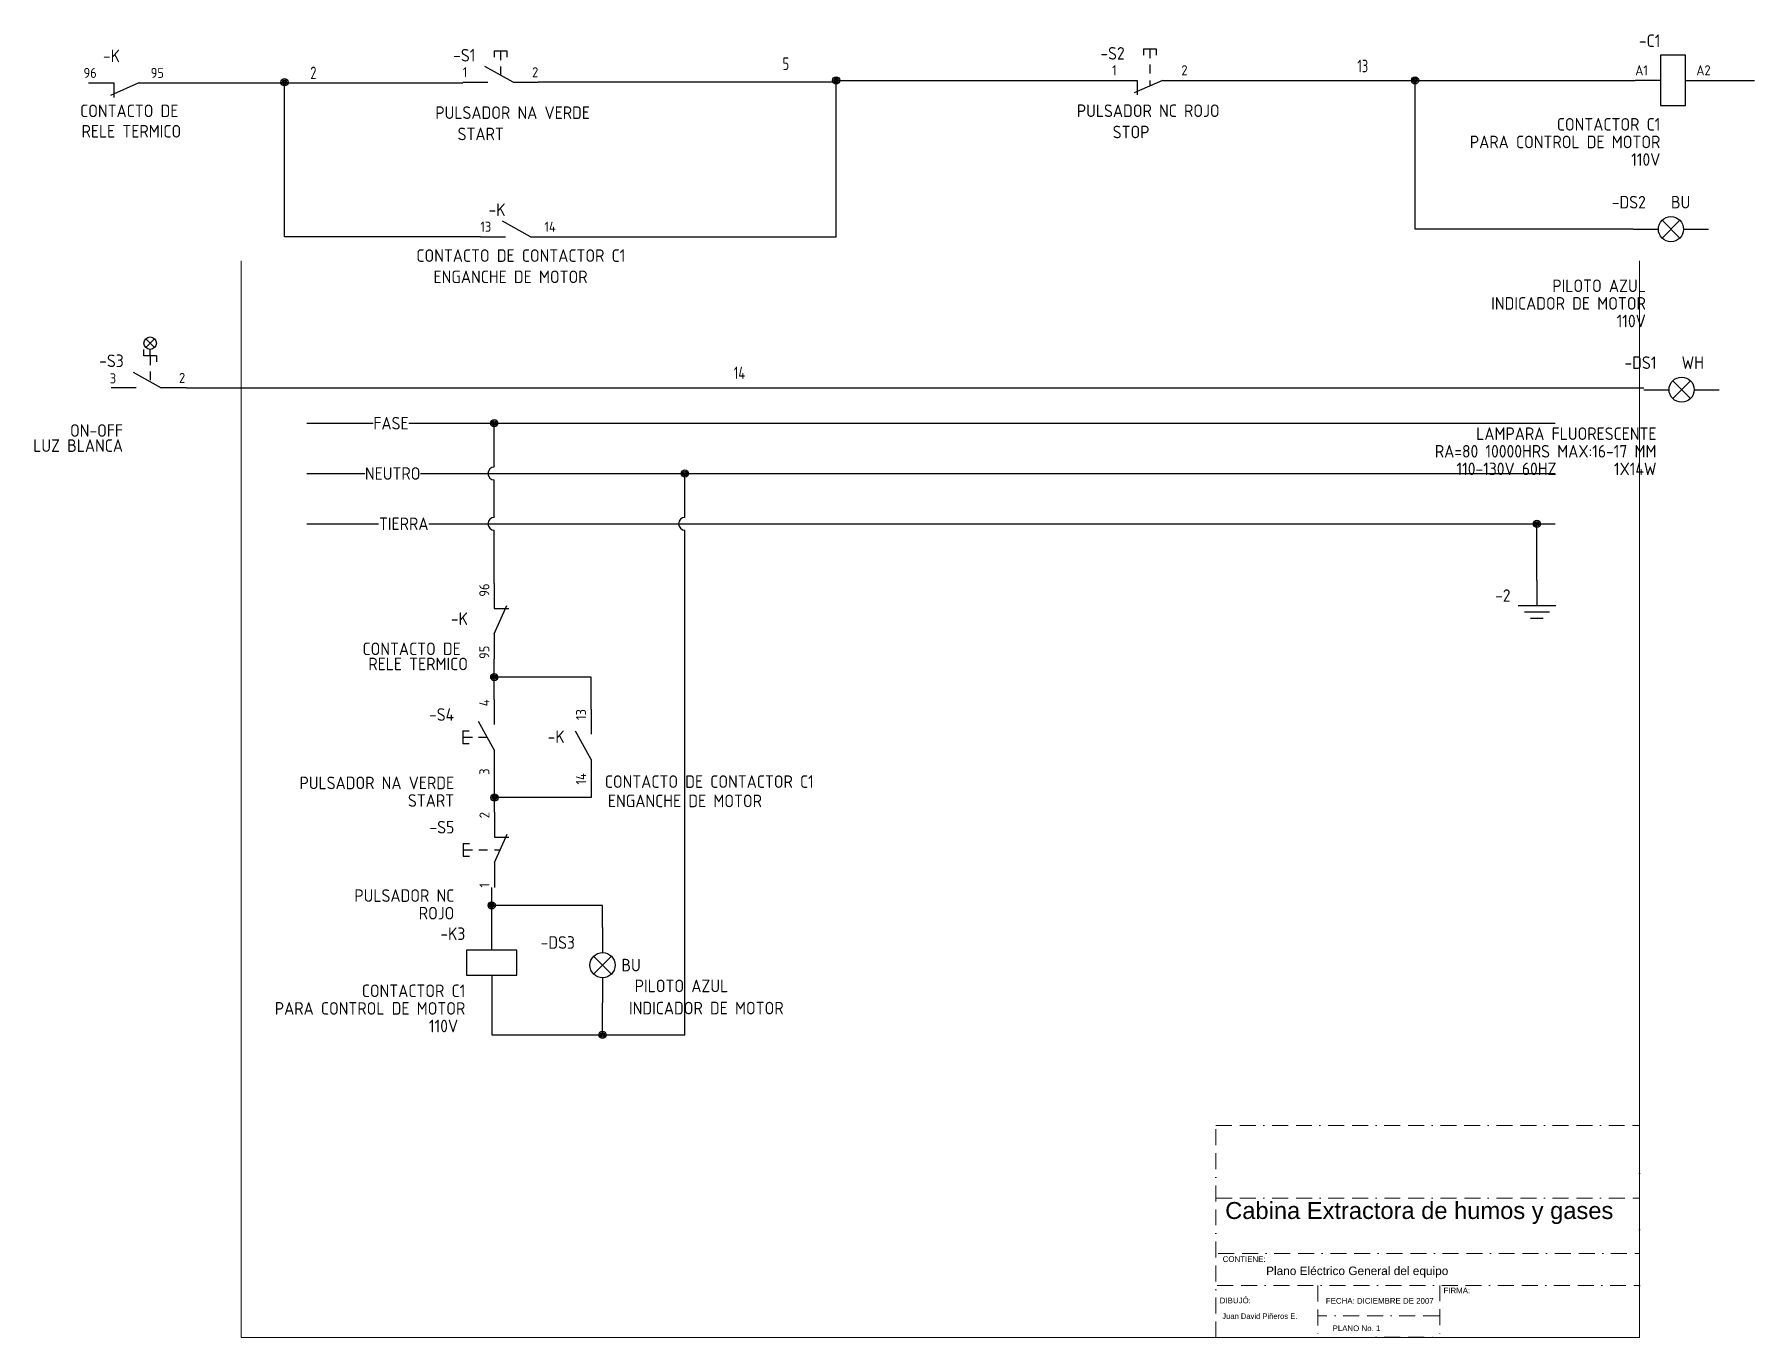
# Model space of a CAD drawing. Header units: inches. Extents: x -79 to 606, y 2 to 520.
import ezdxf
from ezdxf.enums import TextEntityAlignment as Align

# ---------------------------------------------------------------- set-up
doc = ezdxf.new("R2010")
doc.units = ezdxf.units.IN
doc.header["$MEASUREMENT"] = 0
doc.linetypes.add('MORSE_G2', pattern=[22.225, 6.35, -3.175, 6.35, -3.175, 0, -3.175])
for name, color, linetype, lineweight in [('2', 2, 'Continuous', 18), ('Formato', 10, 'Continuous', 0), ('TEXTO', 254, 'MORSE_G2', 0)]:
    doc.layers.add(name, color=color, linetype=linetype, lineweight=lineweight)
for name, color, linetype in [('DESC', 150, 'Continuous'), ('DESCCHILD', 20, 'Continuous'), ('MISC', 7, 'Continuous'), ('SYMS', 7, 'Continuous'), ('TAGS', 150, 'Continuous'), ('TERMS', 123, 'Continuous'), ('WIRENO', 72, 'Continuous'), ('YEL_14_THHN', 2, 'Continuous')]:
    doc.layers.add(name, color=color, linetype=linetype)
doc.styles.add('2', font='arial.ttf')
doc.styles.get("Standard").update_dxf_attribs({"font": 'arial.ttf'})
doc.styles.add('WD_IEC', font='ISOCP2.shx', dxfattribs={"width": 0.9, "height": 4})

# ---------------------------------------------------------------- blocks, each defined once
blk = doc.blocks.new('HT0_LGENERIC')
at = {"style": 'WD_IEC'}
blk.add_attdef('COLOR', text='', height=2.5, dxfattribs=at).set_placement((0, 0), align=Align.MIDDLE_CENTER)
for tag, p in [('X4_TINY_DOT_DONT_REMOVE', (-2.5, 0)), ('X1_TINY_DOT_DONT_REMOVE', (2.5, 0))]:
    blk.add_attdef(tag, p, '', height=0.002, dxfattribs=at)
at = {"style": 'WD_IEC', "flags": 1}
for tag, p in [('X4TERM01', (-2.5, 0)), ('X1TERM01', (2.5, 0))]:
    blk.add_attdef(tag, p, '', height=0.2, dxfattribs=at)
blk = doc.blocks.new('VGND2')
for p, q in [((0, 0), (0, -5)), ((-3.75, -5), (3.75, -5)), ((-2.5, -6.25), (2.5, -6.25)), ((-1.25, -7.5), (1.25, -7.5))]:
    blk.add_line(p, q)
at = {"style": 'WD_IEC'}
for tag, p in [('INST', (-5.25, 2.75)), ('LOC', (-5.25, -0.75)), ('TAG1', (-5.25, -4.25))]:
    blk.add_attdef(tag, text='', height=2.5, dxfattribs=at).set_placement(p, align=Align.RIGHT)
at = {"style": 'WD_IEC', "flags": 1}
blk.add_attdef('X2TERM01', (0, 0), '', height=0.32, dxfattribs=at)
blk = doc.blocks.new('WDDOT')
for radius in [0.72, 0.449, 0.223]:
    blk.add_circle((0, 0), radius)
blk = doc.blocks.new('HPB11')
for p, q in [((-1.25, 6.25), (1.25, 6.25)), ((-1.25, 6.25), (-1.25, 5)), ((0, 6.25), (0, 4.38)), ((1.25, 6.25), (1.25, 5)), ((-7.5, 0), (-2.5, 0)), ((2.5, 0), (-3.12, 3.12)), ((0, 3.12), (0, 1.39)), ((2.5, 0), (7.5, 0))]:
    blk.add_line(p, q)
at = {"style": 'WD_IEC'}
for tag, p in [('INST', (-5, 10.12)), ('LOC', (-5, 7.12)), ('TAG1', (-5, 4.12)), ('DESC1', (-5, -10.5)), ('DESC2', (-5, -13.5)), ('DESC3', (-5, -16.5))]:
    blk.add_attdef(tag, text='', height=2.5, dxfattribs=at).set_placement(p, align=Align.RIGHT)
for tag, p, height, flags in [('MFG', (4.92, 12.12), 1.5, 9), ('CAT', (4.92, 9.62), 1.5, 9), ('X4TERM01', (-7.5, 0), 0.32, 1), ('TERM01', (-7.5, 1), 2, 8), ('X8LINK', (0, 0), 0.32, 1), ('X1TERM02', (7.5, 0), 0.32, 1), ('ASSYCODE', (3.5, -2.75), 1, 1), ('FAMILY', (3.5, -4.25), 1, 1), ('CATDESC', (3.5, -5.75), 1, 1), ('CONTACT', (3.5, -7.5), 1, 1), ('COMMON', (4.75, -8.75), 1, 1)]:
    blk.add_attdef(tag, p, '', height=height, dxfattribs=dict(at, flags=flags))
at = {"style": 'WD_IEC', "flags": 8}
blk.add_attdef('TERM02', text='', height=2, dxfattribs=at).set_placement((7.5, 1), align=Align.RIGHT)
at = {"lineweight": 15, "style": 'WD_IEC'}
blk.add_attdef('XREF', text='', height=2.5, dxfattribs=at).set_placement((-5, -7.5), align=Align.RIGHT)
blk = doc.blocks.new('HCR21')
for p, q in [((-7.5, 0), (-2.5, 0)), ((2.5, 0), (-3.12, 3.12)), ((2.5, 0), (7.5, 0))]:
    blk.add_line(p, q)
at = {"style": 'WD_IEC'}
for tag, p in [('INST', (-2.5, 10.12)), ('LOC', (-2.5, 7.12)), ('TAG2', (-2.5, 4.12)), ('DESC1', (-2.5, -9.25)), ('DESC2', (-2.5, -12.25)), ('DESC3', (-2.5, -15.25))]:
    blk.add_attdef(tag, text='', height=2.5, dxfattribs=at).set_placement(p, align=Align.RIGHT)
for tag, p, height, flags in [('X4TERM01', (-7.5, 0), 0.32, 1), ('TERM01', (-7.5, 1), 2, 8), ('X2LINK', (0, 2.27), 0.32, 1), ('X8LINK', (0, 0.77), 0.32, 1), ('X1TERM02', (7.5, 0), 0.32, 1), ('CONTACT', (6.5, -2.25), 1, 1), ('FAMILY', (6.5, -3.75), 1, 1), ('COMMON', (7.75, -3.5), 1, 1)]:
    blk.add_attdef(tag, p, '', height=height, dxfattribs=dict(at, flags=flags))
at = {"style": 'WD_IEC', "flags": 8}
for tag, height, p in [('TERM02', 2, (7.5, 1)), ('XREF', 2.5, (-2.5, -6.25))]:
    blk.add_attdef(tag, text='', height=height, dxfattribs=at).set_placement(p, align=Align.RIGHT)
blk = doc.blocks.new('HPB12')
for p, q in [((-1.25, 6.25), (1.25, 6.25)), ((-1.25, 6.25), (-1.25, 5)), ((0, 6.25), (0, 4.38)), ((1.25, 6.25), (1.25, 5)), ((-7.5, 0), (-2.5, 0)), ((2.5, 0), (-3.12, -2.5)), ((-2.5, 0), (-2.5, -2.87)), ((0, 3.12), (0, 1.39)), ((0, 0), (0, -1.11)), ((2.5, 0), (7.5, 0))]:
    blk.add_line(p, q)
at = {"style": 'WD_IEC'}
for tag, p in [('INST', (-5, 10.12)), ('LOC', (-5, 7.12)), ('TAG1', (-5, 4.12)), ('DESC1', (-5, -10.5)), ('DESC2', (-5, -13.5)), ('DESC3', (-5, -16.5))]:
    blk.add_attdef(tag, text='', height=2.5, dxfattribs=at).set_placement(p, align=Align.RIGHT)
for tag, p, height, flags in [('MFG', (4.92, 12.12), 1.5, 9), ('CAT', (4.92, 9.62), 1.5, 9), ('X4TERM01', (-7.5, 0), 0.32, 1), ('TERM01', (-7.5, 1), 2, 8), ('X1TERM02', (7.5, 0), 0.32, 1), ('X8LINK', (0, -1.74), 0.32, 1), ('ASSYCODE', (3.5, -2.75), 1, 1), ('FAMILY', (3.5, -4.25), 1, 1), ('CATDESC', (3.5, -5.75), 1, 1), ('CONTACT', (3.5, -7.5), 1, 1), ('COMMON', (4.75, -8.75), 1, 1)]:
    blk.add_attdef(tag, p, '', height=height, dxfattribs=dict(at, flags=flags))
at = {"style": 'WD_IEC', "flags": 8}
blk.add_attdef('TERM02', text='', height=2, dxfattribs=at).set_placement((7.5, 1), align=Align.RIGHT)
at = {"lineweight": 15, "style": 'WD_IEC'}
blk.add_attdef('XREF', text='', height=2.5, dxfattribs=at).set_placement((-5, -7.5), align=Align.RIGHT)
blk = doc.blocks.new('HCR1')
for p, q in [((-2.5, 0), (-7.5, 0)), ((2.5, 0), (7.5, 0))]:
    blk.add_line(p, q)
blk.add_lwpolyline([(-2.5, -5), (2.5, -5), (2.5, 5), (-2.5, 5)], close=True)
at = {"style": 'WD_IEC'}
for tag, p in [('INST', (-2.5, 13.62)), ('LOC', (-2.5, 10.12)), ('TAG1', (-2.5, 6.62)), ('DESC1', (-2.5, -10)), ('DESC2', (-2.5, -13.5)), ('DESC3', (-2.5, -17))]:
    blk.add_attdef(tag, text='', height=2.5, dxfattribs=at).set_placement(p, align=Align.RIGHT)
for tag, p, height, flags in [('MFG', (4.92, 12.12), 1.5, 9), ('CAT', (4.92, 9.62), 1.5, 9), ('X2LINK', (0, 5), 0.32, 1), ('X4TERM01', (-7.5, 0), 0.32, 1), ('TERM01', (-7.5, 1), 2, 8), ('X1TERM02', (7.5, 0), 0.32, 1), ('ASSYCODE', (3.5, -1.5), 1, 1), ('FAMILY', (3.5, -3), 1, 1), ('X8LINK', (0, -5), 0.32, 1), ('CATDESC', (3.5, -4.5), 1, 1)]:
    blk.add_attdef(tag, p, '', height=height, dxfattribs=dict(at, flags=flags))
at = {"style": 'WD_IEC', "flags": 8}
blk.add_attdef('TERM02', text='', height=2, dxfattribs=at).set_placement((7.5, 1), align=Align.RIGHT)
at = {"lineweight": 15, "style": 'WD_IEC'}
for tag, p in [('NO', (26.25, 0)), ('NC', (26.25, -4))]:
    blk.add_attdef(tag, text='', height=2.5, dxfattribs=at).set_placement(p, align=Align.RIGHT)
for tag, p in [('XREFNO', (27.75, 0)), ('XREFNC', (27.75, -4))]:
    blk.add_attdef(tag, p, '', height=2.5, dxfattribs=at)
blk = doc.blocks.new('HCR22')
for p, q in [((-7.5, 0), (-2.5, 0)), ((2.5, 0), (-3.125, -2.5)), ((-2.5, 0), (-2.5, -2.8678)), ((2.5, 0), (7.5, 0))]:
    blk.add_line(p, q)
at = {"style": 'WD_IEC'}
for tag, p in [('INST', (-1.25, 10.125)), ('LOC', (-1.25, 7.125)), ('TAG2', (-1.25, 4.125)), ('DESC1', (-1.25, -9.25)), ('DESC2', (-1.25, -12.25)), ('DESC3', (-1.25, -15.25))]:
    blk.add_attdef(tag, text='', height=2.5, dxfattribs=at).set_placement(p, align=Align.RIGHT)
for tag, p, height, flags in [('TERM01', (-8.5, 1), 2, 8), ('X4TERM01', (-7.5, 0), 0.32, 1), ('X1TERM02', (7.5, 0), 0.32, 1), ('X2LINK', (0, -0.5), 0.32, 1), ('X8LINK', (0, -1.5), 0.32, 1), ('CONTACT', (7.75, -2.25), 1, 1), ('FAMILY', (7.75, -3.75), 1, 1), ('COMMON', (9, -3.5), 1, 1)]:
    blk.add_attdef(tag, p, '', height=height, dxfattribs=dict(at, flags=flags))
at = {"style": 'WD_IEC', "flags": 8}
for tag, height, p in [('TERM02', 2, (7.5, 1)), ('XREF', 2.5, (-1.25, -6.25))]:
    blk.add_attdef(tag, text='', height=height, dxfattribs=at).set_placement(p, align=Align.RIGHT)
blk = doc.blocks.new('HSW11S77')
for p, q in [((-0.97, 6.41), (-0.97, 7.66)), ((-0.6, 9.79), (1.16, 8.02)), ((-0.6, 8.02), (1.16, 9.79)), ((0.28, 6.41), (0.28, 7.66)), ((1.53, 6.41), (-0.97, 6.41)), ((0.28, 6.41), (0.28, 4.53)), ((1.53, 6.41), (1.53, 5.16)), ((-2.5, 0), (-7.5, 0)), ((-3.12, 3.12), (2.5, 0)), ((0.28, 3.28), (0.28, 1.54)), ((7.5, 0), (2.5, 0))]:
    blk.add_line(p, q)
blk.add_circle((0.28, 8.91), 1.25)
at = {"style": 'WD_IEC'}
for tag, p, height, flags in [('MFG', (4.11, 13), 1.5, 1), ('X2LINK', (0, 10.92), 0.32, 1), ('CAT', (4.11, 10.42), 1.5, 1), ('TERM01', (-7.75, 0.9), 2, 8), ('X4TERM01', (-7.5, 0), 0.32, 1), ('X8LINK', (0, 0.57), 0.32, 1), ('X1TERM02', (7.5, 0), 0.32, 1), ('ASSYCODE', (3.47, -2.55), 1, 1), ('FAMILY', (3.47, -4.05), 1, 1), ('CATDESC', (3.47, -5.55), 1, 1), ('CONTACT', (3.53, -7.03), 1, 1), ('COMMON', (4.78, -8.28), 1, 1)]:
    blk.add_attdef(tag, p, '', height=height, dxfattribs=dict(at, flags=flags))
for tag, p in [('INST', (-4.97, 10.15)), ('LOC', (-4.97, 7.15)), ('TAG1', (-4.97, 4.15)), ('DESC2', (-5.12, -12.72)), ('DESC1', (-5.12, -9.72)), ('DESC3', (-5.12, -15.72))]:
    blk.add_attdef(tag, text='', height=2.5, dxfattribs=at).set_placement(p, align=Align.RIGHT)
at = {"style": 'WD_IEC', "flags": 8}
blk.add_attdef('TERM02', text='', height=2, dxfattribs=at).set_placement((7.25, 1), align=Align.RIGHT)
at = {"lineweight": 15, "style": 'WD_IEC'}
for tag, p in [('XREF', (-5.12, -6.72)), ('WDTAGALT', (-5.12, -18.72))]:
    blk.add_attdef(tag, text='', height=2.5, dxfattribs=at).set_placement(p, align=Align.RIGHT)
blk = doc.blocks.new('HLT1W')
for p, q in [((-7.5, 0), (-2.5, 0)), ((1.77, -1.77), (-1.77, 1.77)), ((1.77, 1.77), (-1.77, -1.77)), ((2.5, 0), (7.5, 0))]:
    blk.add_line(p, q)
blk.add_circle((0, 0), 2.5)
at = {"style": 'WD_IEC'}
for tag, p in [('INST', (-5, 11.12)), ('LOC', (-5, 7.62)), ('TAG1', (-5, 4.12)), ('DESC1', (-5, -10)), ('DESC2', (-5, -13.5)), ('DESC3', (-5, -17))]:
    blk.add_attdef(tag, text='', height=2.5, dxfattribs=at).set_placement(p, align=Align.RIGHT)
for tag, p, height, flags in [('MFG', (4.92, 12.12), 1.5, 9), ('CAT', (4.92, 9.62), 1.5, 9), ('X4TERM01', (-7.5, 0), 0.32, 1), ('TERM01', (-7.5, 1), 2, 8), ('X2LINK', (0, 2.5), 0.32, 1), ('X1TERM02', (7.5, 0), 0.32, 1), ('X8LINK', (0, -2.5), 0.32, 1), ('ASSYCODE', (8.5, -4), 1, 1), ('FAMILY', (8.5, -5.5), 1, 1), ('CATDESC', (8.5, -7), 1, 1)]:
    blk.add_attdef(tag, p, '', height=height, dxfattribs=dict(at, flags=flags))
at = {"lineweight": 15, "style": 'WD_IEC'}
blk.add_attdef('COLOR', (0, 4.12), '', height=2.5, dxfattribs=at)
at = {"style": 'WD_IEC', "flags": 8}
blk.add_attdef('TERM02', text='', height=2, dxfattribs=at).set_placement((7.5, 1), align=Align.RIGHT)
at = {"lineweight": 15, "style": 'WD_IEC'}
for tag, p in [('XREF', (-5, -6.25)), ('WDTAGALT', (-5, -20))]:
    blk.add_attdef(tag, text='', height=2.5, dxfattribs=at).set_placement(p, align=Align.RIGHT)
blk = doc.blocks.new('HLT1B')
for p, q in [((-7.5, 0), (-2.5, 0)), ((1.77, -1.77), (-1.77, 1.77)), ((1.77, 1.77), (-1.77, -1.77)), ((2.5, 0), (7.5, 0))]:
    blk.add_line(p, q)
blk.add_circle((0, 0), 2.5)
at = {"style": 'WD_IEC'}
for tag, p in [('INST', (-5, 11.12)), ('LOC', (-5, 7.62)), ('TAG1', (-5, 4.12)), ('DESC1', (-5, -12.5)), ('DESC2', (-5, -16)), ('DESC3', (-5, -19.5))]:
    blk.add_attdef(tag, text='', height=2.5, dxfattribs=at).set_placement(p, align=Align.RIGHT)
for tag, p, height, flags in [('MFG', (4.92, 12.12), 1.5, 9), ('CAT', (4.92, 9.62), 1.5, 9), ('X4TERM01', (-7.5, 0), 0.32, 1), ('TERM01', (-7.5, 1), 2, 8), ('X2LINK', (0, 2.5), 0.32, 1), ('X1TERM02', (7.5, 0), 0.32, 1), ('X8LINK', (0, -2.5), 0.32, 1), ('ASSYCODE', (8.5, -4), 1, 1), ('FAMILY', (8.5, -5.5), 1, 1), ('CATDESC', (8.5, -7), 1, 1)]:
    blk.add_attdef(tag, p, '', height=height, dxfattribs=dict(at, flags=flags))
at = {"lineweight": 15, "style": 'WD_IEC'}
blk.add_attdef('COLOR', (0, 4.12), '', height=2.5, dxfattribs=at)
at = {"style": 'WD_IEC', "flags": 8}
blk.add_attdef('TERM02', text='', height=2, dxfattribs=at).set_placement((7.5, 1), align=Align.RIGHT)
at = {"lineweight": 15, "style": 'WD_IEC'}
for tag, p in [('XREF', (-5, -8.75)), ('WDTAGALT', (-4.75, -23.13))]:
    blk.add_attdef(tag, text='', height=2.5, dxfattribs=at).set_placement(p, align=Align.RIGHT)
blk = doc.blocks.new('WD_WNH')
at = {"linetype": 'Continuous', "style": 'WD_IEC', "width": 0.8}
blk.add_attdef('WIRENO', text='', height=2.5, dxfattribs=at).set_placement((0, 0.75), align=Align.CENTER)
at = {"style": 'WD_IEC', "flags": 1}
for tag, p in [('W08USER', (0, 0.375)), ('W04USER', (0, 0.875)), ('W05USER', (0, 0.75)), ('W09USER', (0, 0.25)), ('W03USER', (0, 1)), ('W06USER', (0, 0.625)), ('W07USER', (0, 0.5)), ('W02USER', (0, 1.125)), ('W01USER', (0, 1.25)), ('W10USER', (0, 0.125))]:
    blk.add_attdef(tag, text='', height=0.08, dxfattribs=at).set_placement(p, align=Align.CENTER)
blk = doc.blocks.new('VCR22')
for p, q in [((0, 7.5), (0, 2.5)), ((0, -2.5), (2.5, 3.12)), ((0, 2.5), (2.87, 2.5)), ((0, -2.5), (0, -7.5))]:
    blk.add_line(p, q)
at = {"style": 'WD_IEC'}
for tag, p in [('INST', (-5.25, 5.25)), ('LOC', (-5.25, 2.25)), ('TAG2', (-5.25, -0.75)), ('XREF', (-5.25, -3.75)), ('DESC1', (-5.25, -6.75)), ('DESC3', (-5.25, -12.75)), ('DESC2', (-5.25, -9.75))]:
    blk.add_attdef(tag, text='', height=2.5, dxfattribs=at).set_placement(p, align=Align.RIGHT)
blk.add_attdef('TERM01', text='', height=2, rotation=90, dxfattribs=at).set_placement((-1, 7.5), align=Align.RIGHT)
at = {"style": 'WD_IEC', "flags": 1}
for tag, p, height in [('X2TERM01', (0, 7.5), 0.32), ('X4LINK', (-0.55, 0), 0.32), ('X1LINK', (1.92, 0), 0.32), ('CONTACT', (4, -3.5), 1), ('FAMILY', (4, -5), 1), ('COMMON', (5.25, -4.75), 1), ('X8TERM02', (0, -7.5), 0.32)]:
    blk.add_attdef(tag, p, '', height=height, dxfattribs=at)
at = {"style": 'WD_IEC'}
blk.add_attdef('TERM02', (-1, -7.5), '', height=2, rotation=90, dxfattribs=at)
blk = doc.blocks.new('VPB11')
for p, q in [((0, 7.5), (0, 2.5)), ((-6.25, 1.25), (-6.25, -1.25)), ((-6.25, 1.25), (-5, 1.25)), ((-6.25, 0), (-4.375, 0)), ((0, -2.5), (-3.125, 3.125)), ((-3.125, 0), (-1.389, 0)), ((-6.25, -1.25), (-5, -1.25)), ((0, -2.5), (0, -7.5))]:
    blk.add_line(p, q)
at = {"style": 'WD_IEC'}
for tag, p in [('INST', (-8, 10.25)), ('LOC', (-8, 6.75)), ('TAG1', (-8, 3.25)), ('DESC1', (-8, -10.35)), ('DESC2', (-8, -13.85)), ('DESC3', (-8, -17.35))]:
    blk.add_attdef(tag, text='', height=2.5, dxfattribs=at).set_placement(p, align=Align.RIGHT)
blk.add_attdef('TERM01', text='', height=2, rotation=90, dxfattribs=at).set_placement((-1, 7.5), align=Align.RIGHT)
at = {"style": 'WD_IEC', "flags": 1}
for tag, p, height in [('X2TERM01', (0, 7.5), 0.32), ('CONTACT', (0.5, 4.5), 1), ('COMMON', (1.75, 3.25), 1), ('X1LINK', (0, 0), 0.32), ('ASSYCODE', (1, -4), 1), ('FAMILY', (1, -5.5), 1), ('CATDESC', (1, -7), 1), ('X8TERM02', (0, -7.5), 0.32)]:
    blk.add_attdef(tag, p, '', height=height, dxfattribs=at)
at = {"style": 'WD_IEC', "flags": 9}
for tag, p in [('MFG', (-8.5, -0.25)), ('CAT', (-8.5, -2.75))]:
    blk.add_attdef(tag, text='', height=1.5, dxfattribs=at).set_placement(p, align=Align.RIGHT)
at = {"style": 'WD_IEC'}
blk.add_attdef('TERM02', (-1, -7.5), '', height=2, rotation=90, dxfattribs=at)
at = {"lineweight": 15, "style": 'WD_IEC'}
blk.add_attdef('XREF', text='', height=2.5, dxfattribs=at).set_placement((-8, -6.35), align=Align.RIGHT)
blk = doc.blocks.new('VCR21')
for p, q in [((0, 7.5), (0, 2.5)), ((0, -2.5), (-3.12, 3.12)), ((0, -2.5), (0, -7.5))]:
    blk.add_line(p, q)
at = {"style": 'WD_IEC'}
for tag, p in [('INST', (-5.25, 6.75)), ('LOC', (-5.25, 3.75)), ('TAG2', (-5.25, 0.75)), ('XREF', (-5.25, -3.75)), ('DESC1', (-5.25, -6.75)), ('DESC3', (-5.25, -12.75)), ('DESC2', (-5.25, -9.75))]:
    blk.add_attdef(tag, text='', height=2.5, dxfattribs=at).set_placement(p, align=Align.RIGHT)
blk.add_attdef('TERM01', text='', height=2, rotation=90, dxfattribs=at).set_placement((-1, 7.5), align=Align.RIGHT)
at = {"style": 'WD_IEC', "flags": 1}
for tag, p, height in [('X2TERM01', (0, 7.5), 0.32), ('X4LINK', (-2.75, 0), 0.32), ('X1LINK', (-0.5, 0), 0.32), ('CONTACT', (4, -3.5), 1), ('FAMILY', (4, -5), 1), ('COMMON', (5.25, -4.75), 1), ('X8TERM02', (0, -7.5), 0.32)]:
    blk.add_attdef(tag, p, '', height=height, dxfattribs=at)
at = {"style": 'WD_IEC'}
blk.add_attdef('TERM02', (-1, -7.5), '', height=2, rotation=90, dxfattribs=at)
blk = doc.blocks.new('VPB12')
for p, q in [((0, 7.5), (0, 2.5)), ((-6.25, 1.25), (-6.25, -1.25)), ((-6.25, 1.25), (-5, 1.25)), ((-6.25, 0), (-4.38, 0)), ((-3.12, 0), (-1.39, 0)), ((0, -2.5), (2.5, 3.12)), ((0, 2.5), (2.87, 2.5)), ((0, 0), (1.11, 0)), ((-6.25, -1.25), (-5, -1.25)), ((0, -2.5), (0, -7.5))]:
    blk.add_line(p, q)
at = {"style": 'WD_IEC'}
for tag, p in [('INST', (-8, 10.25)), ('LOC', (-8, 6.75)), ('TAG1', (-8, 3.25)), ('DESC1', (-8, -10.35)), ('DESC2', (-8, -13.85)), ('DESC3', (-8, -17.35))]:
    blk.add_attdef(tag, text='', height=2.5, dxfattribs=at).set_placement(p, align=Align.RIGHT)
blk.add_attdef('TERM01', text='', height=2, rotation=90, dxfattribs=at).set_placement((-1, 7.5), align=Align.RIGHT)
at = {"style": 'WD_IEC', "flags": 1}
for tag, p, height in [('X2TERM01', (0, 7.5), 0.32), ('CONTACT', (0.5, 4.5), 1), ('COMMON', (1.75, 3.25), 1), ('X1LINK', (1.5, 0), 0.32), ('ASSYCODE', (1, -4), 1), ('FAMILY', (1, -5.5), 1), ('CATDESC', (1, -7), 1), ('X8TERM02', (0, -7.5), 0.32)]:
    blk.add_attdef(tag, p, '', height=height, dxfattribs=at)
at = {"style": 'WD_IEC', "flags": 9}
for tag, p in [('MFG', (-8.5, -0.25)), ('CAT', (-8.5, -2.75))]:
    blk.add_attdef(tag, text='', height=1.5, dxfattribs=at).set_placement(p, align=Align.RIGHT)
at = {"style": 'WD_IEC'}
blk.add_attdef('TERM02', (-1, -7.5), '', height=2, rotation=90, dxfattribs=at)
at = {"lineweight": 15, "style": 'WD_IEC'}
blk.add_attdef('XREF', text='', height=2.5, dxfattribs=at).set_placement((-8, -6.35), align=Align.RIGHT)
blk = doc.blocks.new('VCR1')
for p, q in [((0, 2.5), (0, 7.5)), ((0, -2.5), (0, -7.5))]:
    blk.add_line(p, q)
blk.add_lwpolyline([(-5, 2.5), (-5, -2.5), (5, -2.5), (5, 2.5)], close=True)
at = {"style": 'WD_IEC'}
for tag, p in [('INST', (-5.25, 11.5)), ('LOC', (-5.25, 8)), ('TAG1', (-5.25, 4.5)), ('DESC1', (-5.25, -6.85)), ('DESC2', (-5.25, -10.35)), ('DESC3', (-5.25, -13.85))]:
    blk.add_attdef(tag, text='', height=2.5, dxfattribs=at).set_placement(p, align=Align.RIGHT)
blk.add_attdef('TERM01', text='', height=2, rotation=90, dxfattribs=at).set_placement((-1, 7.5), align=Align.RIGHT)
at = {"style": 'WD_IEC', "flags": 1}
for tag, p, height in [('X2TERM01', (0, 7.5), 0.32), ('X4LINK', (-5, 0), 0.32), ('X1LINK', (5, 0), 0.32), ('ASSYCODE', (1, -4), 1), ('FAMILY', (1, -5.5), 1), ('CATDESC', (1, -7), 1), ('X8TERM02', (0, -7.5), 0.32)]:
    blk.add_attdef(tag, p, '', height=height, dxfattribs=at)
at = {"style": 'WD_IEC', "flags": 9}
for tag, p in [('MFG', (-6, 1)), ('CAT', (-6, -1.5))]:
    blk.add_attdef(tag, text='', height=1.5, dxfattribs=at).set_placement(p, align=Align.RIGHT)
at = {"style": 'WD_IEC'}
blk.add_attdef('TERM02', (-1, -7.5), '', height=2, rotation=90, dxfattribs=at)
at = {"lineweight": 9, "style": 'WD_IEC'}
for tag, p in [('NO', (-5.5, -16.5)), ('NC', (-5.5, -20))]:
    blk.add_attdef(tag, text='', height=2.5, dxfattribs=at).set_placement(p, align=Align.TOP_RIGHT)
for tag, p in [('XREFNO', (-4, -16.5)), ('XREFNC', (-4, -20))]:
    blk.add_attdef(tag, text='', height=2.5, dxfattribs=at).set_placement(p, align=Align.TOP_LEFT)
blk = doc.blocks.new('VLT1B')
for p, q in [((0, 7.5), (0, 2.5)), ((-1.77, -1.77), (1.77, 1.77)), ((1.77, -1.77), (-1.77, 1.77)), ((0, -2.5), (0, -7.5))]:
    blk.add_line(p, q)
blk.add_circle((0, 0), 2.5)
at = {"style": 'WD_IEC'}
for tag, p in [('INST', (-5.5, 10.25)), ('LOC', (-5.5, 6.75)), ('TAG1', (-5.5, 3.25)), ('DESC1', (-5.5, -6.35)), ('DESC2', (-5.5, -9.85)), ('DESC3', (-5.5, -13.35))]:
    blk.add_attdef(tag, text='', height=2.5, dxfattribs=at).set_placement(p, align=Align.RIGHT)
blk.add_attdef('TERM01', text='', height=2, rotation=90, dxfattribs=at).set_placement((-1, 7.5), align=Align.RIGHT)
at = {"style": 'WD_IEC', "flags": 1}
for tag, p, height in [('X2TERM01', (0, 7.5), 0.32), ('X4LINK', (-3, 0), 0.32), ('X1LINK', (3, 0), 0.32), ('ASSYCODE', (1, -4), 1), ('FAMILY', (1, -5.5), 1), ('CATDESC', (1, -7), 1), ('X8TERM02', (0, -7.5), 0.32)]:
    blk.add_attdef(tag, p, '', height=height, dxfattribs=at)
at = {"style": 'WD_IEC', "flags": 9}
for tag, p in [('MFG', (-6, -0.25)), ('CAT', (-6, -2.75))]:
    blk.add_attdef(tag, text='', height=1.5, dxfattribs=at).set_placement(p, align=Align.RIGHT)
at = {"style": 'WD_IEC'}
blk.add_attdef('TERM02', (-1, -7.5), '', height=2, rotation=90, dxfattribs=at)
at = {"lineweight": 13, "style": 'WD_IEC'}
blk.add_attdef('COLOR', text='', height=2.5, dxfattribs=at).set_placement((3.75, 0), align=Align.MIDDLE_LEFT)
at = {"lineweight": 15, "style": 'WD_IEC'}
for tag, p in [('XREF', (-5.5, -18)), ('WDTAGALT', (-5.5, -21.5))]:
    blk.add_attdef(tag, text='', height=2.5, dxfattribs=at).set_placement(p, align=Align.RIGHT)

msp = doc.modelspace()

# ---------------------------------------------------------------- linework, layer by layer
at = {"layer": '2'}
for p, q in [((3.58, 2.11), (3.58, 430.33)), ((560.12, 430.33), (560.12, 2.11)), ((560.12, 2.11), (3.58, 2.11))]:
    msp.add_line(p, q, dxfattribs=at)
at = {"layer": 'TEXTO'}
for p, q in [((391.54, 86.4), (560.12, 86.4)), ((391.54, 2.11), (391.54, 86.4)), ((560.12, 86.4), (560.12, 2.11)), ((391.57, 57.6), (560.12, 57.6)), ((392.42, 35.5), (560.12, 35.5)), ((392.07, 22.77), (560.12, 22.77)), ((432.05, 22.77), (432.05, 2.28)), ((480.59, 22.88), (480.59, 2.25)), ((480.37, 10.77), (432, 10.77)), ((553.4, 2.11), (384.82, 2.11)), ((391.54, 2.11), (480.59, 2.25))]:
    msp.add_line(p, q, dxfattribs=at)
at = {"layer": 'YEL_14_THHN'}
for p, q in [((-27.1, 501.12), (91.85, 501.12)), ((20.86, 439.94), (20.86, 501.38)), ((240.41, 501.38), (121.85, 501.38)), ((240.41, 502.15), (350.22, 502.15)), ((240.41, 439.94), (240.41, 501.38)), ((380.22, 502.15), (558.38, 502.15)), ((470.76, 442.94), (470.76, 502.15)), ((588.38, 502.15), (605.88, 502.15)), ((98.83, 439.94), (20.86, 439.94)), ((128.83, 439.94), (240.41, 439.94)), ((557.6, 442.94), (470.76, 442.94)), ((-18.15, 379.81), (561.84, 379.81)), ((29.72, 365.78), (56.21, 365.78)), ((70.3, 365.78), (526.53, 365.78)), ((104.37, 348.32), (104.37, 365.78)), ((29.72, 345.78), (52.88, 345.78)), ((74.97, 345.78), (526.53, 345.78)), ((104.37, 328.32), (104.37, 343.24)), ((180.23, 328.32), (180.23, 345.78)), ((29.72, 325.78), (58.28, 325.78)), ((78.37, 325.78), (526.53, 325.78)), ((104.37, 302.04), (104.37, 323.24)), ((180.23, 122.55), (180.23, 323.24)), ((519.25, 303.24), (519.25, 325.78)), ((104.37, 255.92), (104.37, 272.04)), ((142.85, 264.81), (104.37, 264.81)), ((142.85, 252.08), (142.85, 264.81)), ((104.45, 211.11), (104.45, 225.92)), ((142.85, 222.08), (142.85, 216.88)), ((142.85, 216.88), (104.45, 216.88)), ((103.32, 166.23), (103.32, 181.11)), ((147.44, 174.02), (103.32, 174.02)), ((147.44, 165.25), (147.44, 174.02)), ((103.32, 136.23), (103.32, 122.55)), ((147.44, 122.55), (147.44, 135.25)), ((103.32, 122.55), (147.44, 122.55)), ((147.44, 122.55), (180.23, 122.55))]:
    msp.add_line(p, q, dxfattribs=at)
for centre in [(104.37, 345.78), (104.37, 325.78), (180.23, 325.78)]:
    msp.add_arc(centre, 2.54, 90, 270, dxfattribs=at)

# ---------------------------------------------------------------- block references
at = {"layer": 'SYMS'}
ref = msp.add_blockref('HCR1', (573.38, 502.15), dxfattribs=dict(at, xscale=2, yscale=2, zscale=2))
ref.add_attrib('TERM02', 'A2', dxfattribs={"layer": 'TERMS', "height": 4, "style": 'WD_IEC', "flags": 8}).set_placement((588.38, 504.15), align=Align.RIGHT)
ref.add_attrib('TERM01', 'A1', (558.38, 504.15), dxfattribs={"layer": 'TERMS', "height": 4, "style": 'WD_IEC', "flags": 8})
ref.add_attrib('DESC3', '110V', dxfattribs={"layer": 'DESC', "height": 5, "style": 'WD_IEC'}).set_placement((568.38, 468.15), align=Align.RIGHT)
ref.add_attrib('DESC2', 'PARA CONTROL DE MOTOR', dxfattribs={"layer": 'DESC', "height": 5, "style": 'WD_IEC'}).set_placement((568.38, 475.15), align=Align.RIGHT)
ref.add_attrib('DESC1', 'CONTACTOR C1', dxfattribs={"layer": 'DESC', "height": 5, "style": 'WD_IEC'}).set_placement((568.38, 482.15), align=Align.RIGHT)
ref.add_attrib('TAG1', '-C1', dxfattribs={"layer": 'TAGS', "height": 5, "style": 'WD_IEC'}).set_placement((568.38, 515.4), align=Align.RIGHT)
ref = msp.add_blockref('HCR22', (-42.1, 501.12), dxfattribs=dict(at, xscale=2, yscale=2, zscale=2))
ref.add_attrib('TERM02', '95', dxfattribs={"layer": 'TERMS', "height": 4, "style": 'WD_IEC', "flags": 8}).set_placement((-27.1, 503.12), align=Align.RIGHT)
ref.add_attrib('TERM01', '96', (-59.1, 503.12), dxfattribs={"layer": 'TERMS', "height": 4, "style": 'WD_IEC', "flags": 8})
ref.add_attrib('DESC2', 'RELE TERMICO', dxfattribs={"layer": 'DESCCHILD', "height": 5, "style": 'WD_IEC'}).set_placement((-20.24, 479.4), align=Align.RIGHT)
ref.add_attrib('DESC1', 'CONTACTO DE ', dxfattribs={"layer": 'DESCCHILD', "height": 5, "style": 'WD_IEC'}).set_placement((-18.49, 487.51), align=Align.RIGHT)
ref.add_attrib('TAG2', '-K', dxfattribs={"layer": 'TAGS', "height": 5, "style": 'WD_IEC'}).set_placement((-44.6, 509.37), align=Align.RIGHT)
ref = msp.add_blockref('HPB11', (106.85, 501.38), dxfattribs=dict(at, xscale=2, yscale=2, zscale=2))
ref.add_attrib('TERM02', '2', dxfattribs={"layer": 'TERMS', "height": 4, "style": 'WD_IEC', "flags": 8}).set_placement((121.85, 503.38), align=Align.RIGHT)
ref.add_attrib('TERM01', '1', (91.85, 503.38), dxfattribs={"layer": 'TERMS', "height": 4, "style": 'WD_IEC', "flags": 8})
ref.add_attrib('DESC2', 'START', dxfattribs={"layer": 'DESC', "height": 5, "style": 'WD_IEC'}).set_placement((108.14, 478.34), align=Align.RIGHT)
ref.add_attrib('DESC1', 'PULSADOR NA VERDE', dxfattribs={"layer": 'DESC', "height": 5, "style": 'WD_IEC'}).set_placement((142.41, 486.79), align=Align.RIGHT)
ref.add_attrib('TAG1', '-S1', dxfattribs={"layer": 'TAGS', "height": 5, "style": 'WD_IEC'}).set_placement((96.85, 509.63), align=Align.RIGHT)
ref = msp.add_blockref('HPB12', (365.22, 502.15), dxfattribs=dict(at, xscale=2, yscale=2, zscale=2))
ref.add_attrib('TERM02', '2', dxfattribs={"layer": 'TERMS', "height": 4, "style": 'WD_IEC', "flags": 8}).set_placement((380.22, 504.15), align=Align.RIGHT)
ref.add_attrib('TERM01', '1', (350.22, 504.15), dxfattribs={"layer": 'TERMS', "height": 4, "style": 'WD_IEC', "flags": 8})
ref.add_attrib('DESC2', 'STOP', dxfattribs={"layer": 'DESC', "height": 5, "style": 'WD_IEC'}).set_placement((365.09, 479.11), align=Align.RIGHT)
ref.add_attrib('DESC1', 'PULSADOR NC ROJO', dxfattribs={"layer": 'DESC', "height": 5, "style": 'WD_IEC'}).set_placement((392.98, 487.56), align=Align.RIGHT)
ref.add_attrib('TAG1', '-S2', dxfattribs={"layer": 'TAGS', "height": 5, "style": 'WD_IEC'}).set_placement((355.22, 510.4), align=Align.RIGHT)
at = {"layer": 'SYMS', "xscale": 2, "yscale": 2, "zscale": 2}
for p in [(20.86, 501.38), (240.41, 502.15), (470.76, 502.15), (104.37, 365.78), (180.23, 345.78), (519.25, 325.78), (104.37, 264.81), (104.45, 216.88), (103.32, 174.02), (147.44, 122.55)]:
    msp.add_blockref('WDDOT', p, dxfattribs=at)
at = {"layer": 'SYMS'}
ref = msp.add_blockref('HCR21', (113.83, 439.94), dxfattribs=dict(at, xscale=2, yscale=2, zscale=2))
ref.add_attrib('TERM02', '14', dxfattribs={"layer": 'TERMS', "height": 4, "style": 'WD_IEC', "flags": 8}).set_placement((128.83, 441.94), align=Align.RIGHT)
ref.add_attrib('TERM01', '13', (98.83, 441.94), dxfattribs={"layer": 'TERMS', "height": 4, "style": 'WD_IEC', "flags": 8})
ref.add_attrib('DESC2', 'ENGANCHE DE MOTOR', dxfattribs={"layer": 'DESCCHILD', "height": 5, "style": 'WD_IEC'}).set_placement((141.47, 421.5), align=Align.RIGHT)
ref.add_attrib('DESC1', 'CONTACTO DE CONTACTOR C1', dxfattribs={"layer": 'DESCCHILD', "height": 5, "style": 'WD_IEC'}).set_placement((156.51, 429.95), align=Align.RIGHT)
ref.add_attrib('TAG2', '-K', dxfattribs={"layer": 'TAGS', "height": 5, "style": 'WD_IEC'}).set_placement((108.83, 448.19), align=Align.RIGHT)
ref = msp.add_blockref('HLT1B', (572.6, 442.94), dxfattribs=dict(at, xscale=2, yscale=2, zscale=2))
ref.add_attrib('DESC3', '110V', dxfattribs={"layer": 'DESC', "height": 5, "style": 'WD_IEC'}).set_placement((562.6, 403.94), align=Align.RIGHT)
ref.add_attrib('DESC2', 'INDICADOR DE MOTOR', dxfattribs={"layer": 'DESC', "height": 5, "style": 'WD_IEC'}).set_placement((562.6, 410.94), align=Align.RIGHT)
ref.add_attrib('DESC1', 'PILOTO AZUL', dxfattribs={"layer": 'DESC', "height": 5, "style": 'WD_IEC'}).set_placement((562.6, 417.94), align=Align.RIGHT)
ref.add_attrib('COLOR', 'BU', (572.6, 451.19), dxfattribs={"layer": 'MISC', "lineweight": 15, "height": 5, "style": 'WD_IEC'})
ref.add_attrib('TAG1', '-DS2', dxfattribs={"layer": 'TAGS', "height": 5, "style": 'WD_IEC'}).set_placement((562.6, 451.19), align=Align.RIGHT)
ref = msp.add_blockref('HSW11S77', (-33.15, 379.81), dxfattribs=dict(at, xscale=2, yscale=2, zscale=2))
ref.add_attrib('TERM02', '2', dxfattribs={"layer": 'TERMS', "height": 4, "style": 'WD_IEC', "flags": 8}).set_placement((-18.65, 381.81), align=Align.RIGHT)
ref.add_attrib('TERM01', '3', (-48.65, 381.62), dxfattribs={"layer": 'TERMS', "height": 4, "style": 'WD_IEC', "flags": 8})
ref.add_attrib('TAG1', '-S3', dxfattribs={"layer": 'TAGS', "height": 5, "style": 'WD_IEC'}).set_placement((-43.09, 388.11), align=Align.RIGHT)
ref.add_attrib('DESC1', 'ON-OFF', dxfattribs={"layer": 'DESC', "height": 5, "style": 'WD_IEC'}).set_placement((-43.38, 360.38), align=Align.RIGHT)
ref.add_attrib('DESC2', 'LUZ BLANCA', dxfattribs={"layer": 'DESC', "height": 5, "style": 'WD_IEC'}).set_placement((-43.38, 354.38), align=Align.RIGHT)
ref = msp.add_blockref('HLT1W', (576.84, 379.12), dxfattribs=dict(at, xscale=2, yscale=2, zscale=2))
ref.add_attrib('DESC3', '110-130V 60HZ        1X14W', dxfattribs={"layer": 'DESC', "height": 5, "style": 'WD_IEC'}).set_placement((566.84, 345.12), align=Align.RIGHT)
ref.add_attrib('DESC2', 'RA=80 10000HRS MAX:16-17 MM', dxfattribs={"layer": 'DESC', "height": 5, "style": 'WD_IEC'}).set_placement((566.84, 352.12), align=Align.RIGHT)
ref.add_attrib('DESC1', 'LAMPARA FLUORESCENTE', dxfattribs={"layer": 'DESC', "height": 5, "style": 'WD_IEC'}).set_placement((566.84, 359.12), align=Align.RIGHT)
ref.add_attrib('COLOR', 'WH', (576.84, 387.37), dxfattribs={"layer": 'MISC', "lineweight": 15, "height": 5, "style": 'WD_IEC'})
ref.add_attrib('TAG1', '-DS1', dxfattribs={"layer": 'TAGS', "height": 5, "style": 'WD_IEC'}).set_placement((566.84, 387.37), align=Align.RIGHT)
ref = msp.add_blockref('HT0_LGENERIC', (63.25, 365.78), dxfattribs=dict(at, xscale=2, yscale=2, zscale=2))
ref.add_attrib('X4_TINY_DOT_DONT_REMOVE', '.', (56.21, 365.78), dxfattribs={"layer": 'MISC', "height": 0.004, "style": 'WD_IEC'})
ref.add_attrib('X1_TINY_DOT_DONT_REMOVE', '.', (70.3, 365.78), dxfattribs={"layer": 'MISC', "height": 0.004, "style": 'WD_IEC'})
ref.add_attrib('COLOR', 'FASE', dxfattribs={"layer": 'MISC', "height": 5, "style": 'WD_IEC'}).set_placement((63.25, 365.78), align=Align.MIDDLE_CENTER)
ref = msp.add_blockref('HT0_LGENERIC', (63.92, 345.78), dxfattribs=dict(at, xscale=2, yscale=2, zscale=2))
ref.add_attrib('X4_TINY_DOT_DONT_REMOVE', '.', (52.88, 345.78), dxfattribs={"layer": 'MISC', "height": 0.004, "style": 'WD_IEC'})
ref.add_attrib('X1_TINY_DOT_DONT_REMOVE', '.', (74.97, 345.78), dxfattribs={"layer": 'MISC', "height": 0.004, "style": 'WD_IEC'})
ref.add_attrib('COLOR', 'NEUTRO', dxfattribs={"layer": 'MISC', "height": 5, "style": 'WD_IEC'}).set_placement((63.92, 345.78), align=Align.MIDDLE_CENTER)
ref = msp.add_blockref('HT0_LGENERIC', (68.33, 325.78), dxfattribs=dict(at, xscale=2, yscale=2, zscale=2))
ref.add_attrib('X4_TINY_DOT_DONT_REMOVE', '.', (58.28, 325.78), dxfattribs={"layer": 'MISC', "height": 0.004, "style": 'WD_IEC'})
ref.add_attrib('X1_TINY_DOT_DONT_REMOVE', '.', (78.37, 325.78), dxfattribs={"layer": 'MISC', "height": 0.004, "style": 'WD_IEC'})
ref.add_attrib('COLOR', 'TIERRA', dxfattribs={"layer": 'MISC', "height": 5, "style": 'WD_IEC'}).set_placement((68.33, 325.78), align=Align.MIDDLE_CENTER)
ref = msp.add_blockref('VCR22', (104.37, 287.04), dxfattribs=dict(at, xscale=2, yscale=2, zscale=2))
ref.add_attrib('TERM02', '95', (102.37, 272.04), dxfattribs={"layer": 'TERMS', "height": 4, "rotation": 90, "style": 'WD_IEC'})
ref.add_attrib('TERM01', '96', dxfattribs={"layer": 'TERMS', "height": 4, "rotation": 90, "style": 'WD_IEC'}).set_placement((102.37, 302.04), align=Align.RIGHT)
ref.add_attrib('DESC2', 'RELE TERMICO', dxfattribs={"layer": 'DESCCHILD', "height": 5, "style": 'WD_IEC'}).set_placement((93.87, 267.54), align=Align.RIGHT)
ref.add_attrib('DESC1', 'CONTACTO DE ', dxfattribs={"layer": 'DESCCHILD', "height": 5, "style": 'WD_IEC'}).set_placement((93.87, 273.54), align=Align.RIGHT)
ref.add_attrib('TAG2', '-K', dxfattribs={"layer": 'TAGS', "height": 5, "style": 'WD_IEC'}).set_placement((93.87, 285.54), align=Align.RIGHT)
ref = msp.add_blockref('VGND2', (519.25, 303.24), dxfattribs=dict(at, xscale=2, yscale=2, zscale=2))
ref.add_attrib('TAG1', '-2', dxfattribs={"layer": 'TAGS', "height": 5, "style": 'WD_IEC'}).set_placement((508.75, 294.74), align=Align.RIGHT)
ref = msp.add_blockref('VPB11', (104.37, 240.92), dxfattribs=dict(at, xscale=2, yscale=2, zscale=2))
ref.add_attrib('TERM02', '3', (102.37, 225.92), dxfattribs={"layer": 'TERMS', "height": 4, "rotation": 90, "style": 'WD_IEC'})
ref.add_attrib('TERM01', '4', dxfattribs={"layer": 'TERMS', "height": 4, "rotation": 90, "style": 'WD_IEC'}).set_placement((102.37, 255.92), align=Align.RIGHT)
ref.add_attrib('DESC2', 'START', dxfattribs={"layer": 'DESC', "height": 5, "style": 'WD_IEC'}).set_placement((88.37, 213.22), align=Align.RIGHT)
ref.add_attrib('DESC1', 'PULSADOR NA VERDE', dxfattribs={"layer": 'DESC', "height": 5, "style": 'WD_IEC'}).set_placement((88.37, 220.22), align=Align.RIGHT)
ref.add_attrib('TAG1', '-S4', dxfattribs={"layer": 'TAGS', "height": 5, "style": 'WD_IEC'}).set_placement((88.37, 247.42), align=Align.RIGHT)
ref = msp.add_blockref('VCR21', (142.85, 237.08), dxfattribs=dict(at, xscale=2, yscale=2, zscale=2))
ref.add_attrib('TERM02', '14', (140.85, 222.08), dxfattribs={"layer": 'TERMS', "height": 4, "rotation": 90, "style": 'WD_IEC'})
ref.add_attrib('TERM01', '13', dxfattribs={"layer": 'TERMS', "height": 4, "rotation": 90, "style": 'WD_IEC'}).set_placement((140.85, 252.08), align=Align.RIGHT)
ref.add_attrib('DESC2', 'ENGANCHE DE MOTOR', dxfattribs={"layer": 'DESCCHILD', "height": 5, "style": 'WD_IEC'}).set_placement((210.87, 213.06), align=Align.RIGHT)
ref.add_attrib('DESC1', 'CONTACTO DE CONTACTOR C1', dxfattribs={"layer": 'DESCCHILD', "height": 5, "style": 'WD_IEC'}).set_placement((231.49, 220.74), align=Align.RIGHT)
ref.add_attrib('TAG2', '-K', dxfattribs={"layer": 'TAGS', "height": 5, "style": 'WD_IEC'}).set_placement((132.35, 238.58), align=Align.RIGHT)
ref = msp.add_blockref('VPB12', (104.45, 196.11), dxfattribs=dict(at, xscale=2, yscale=2, zscale=2))
ref.add_attrib('TERM02', '1', (102.45, 181.11), dxfattribs={"layer": 'TERMS', "height": 4, "rotation": 90, "style": 'WD_IEC'})
ref.add_attrib('TERM01', '2', dxfattribs={"layer": 'TERMS', "height": 4, "rotation": 90, "style": 'WD_IEC'}).set_placement((102.45, 211.11), align=Align.RIGHT)
ref.add_attrib('DESC2', 'ROJO', dxfattribs={"layer": 'DESC', "height": 5, "style": 'WD_IEC'}).set_placement((88.45, 168.41), align=Align.RIGHT)
ref.add_attrib('DESC1', 'PULSADOR NC', dxfattribs={"layer": 'DESC', "height": 5, "style": 'WD_IEC'}).set_placement((88.45, 175.41), align=Align.RIGHT)
ref.add_attrib('TAG1', '-S5', dxfattribs={"layer": 'TAGS', "height": 5, "style": 'WD_IEC'}).set_placement((88.45, 202.61), align=Align.RIGHT)
ref = msp.add_blockref('VCR1', (103.32, 151.23), dxfattribs=dict(at, xscale=2, yscale=2, zscale=2))
ref.add_attrib('DESC3', '110V ', dxfattribs={"layer": 'DESC', "height": 5, "style": 'WD_IEC'}).set_placement((92.82, 123.53), align=Align.RIGHT)
ref.add_attrib('DESC2', 'PARA CONTROL DE MOTOR', dxfattribs={"layer": 'DESC', "height": 5, "style": 'WD_IEC'}).set_placement((92.82, 130.53), align=Align.RIGHT)
ref.add_attrib('DESC1', 'CONTACTOR C1', dxfattribs={"layer": 'DESC', "height": 5, "style": 'WD_IEC'}).set_placement((92.82, 137.53), align=Align.RIGHT)
ref.add_attrib('TAG1', '-K3', dxfattribs={"layer": 'TAGS', "height": 5, "style": 'WD_IEC'}).set_placement((92.82, 160.23), align=Align.RIGHT)
ref = msp.add_blockref('VLT1B', (147.44, 150.25), dxfattribs=dict(at, xscale=2, yscale=2, zscale=2))
ref.add_attrib('DESC2', 'INDICADOR DE MOTOR', dxfattribs={"layer": 'DESC', "height": 5, "style": 'WD_IEC'}).set_placement((219.49, 130.66), align=Align.RIGHT)
ref.add_attrib('DESC1', 'PILOTO AZUL', dxfattribs={"layer": 'DESC', "height": 5, "style": 'WD_IEC'}).set_placement((197.45, 139.48), align=Align.RIGHT)
ref.add_attrib('COLOR', 'BU', dxfattribs={"layer": 'MISC', "lineweight": 13, "height": 5, "style": 'WD_IEC'}).set_placement((154.94, 150.25), align=Align.MIDDLE_LEFT)
ref.add_attrib('TAG1', '-DS3', dxfattribs={"layer": 'TAGS', "height": 5, "style": 'WD_IEC'}).set_placement((136.44, 156.75), align=Align.RIGHT)
at = {"layer": 'WIRENO'}
ref = msp.add_blockref('WD_WNH', (32.37, 501.12), dxfattribs=dict(at, xscale=2, yscale=2, zscale=2))
ref.add_attrib('WIRENO', '2', dxfattribs={"linetype": 'Continuous', "height": 5, "style": 'WD_IEC', "width": 0.8}).set_placement((32.37, 502.62), align=Align.CENTER)
ref = msp.add_blockref('WD_WNH', (220.38, 504.75), dxfattribs=dict(at, xscale=2, yscale=2, zscale=2))
ref.add_attrib('WIRENO', '5', dxfattribs={"linetype": 'Continuous', "height": 5, "style": 'WD_IEC', "width": 0.8}).set_placement((220.38, 506.25), align=Align.CENTER)
ref = msp.add_blockref('WD_WNH', (449.96, 503.86), dxfattribs=dict(at, xscale=2, yscale=2, zscale=2))
ref.add_attrib('WIRENO', '13', dxfattribs={"linetype": 'Continuous', "height": 5, "style": 'WD_IEC', "width": 0.8}).set_placement((449.96, 505.36), align=Align.CENTER)
ref = msp.add_blockref('WD_WNH', (201.94, 381.81), dxfattribs=dict(at, xscale=2, yscale=2, zscale=2))
ref.add_attrib('WIRENO', '14', dxfattribs={"linetype": 'Continuous', "height": 5, "style": 'WD_IEC', "width": 0.8}).set_placement((201.94, 383.31), align=Align.CENTER)

# ---------------------------------------------------------------- texts
at = {"layer": 'Formato', "color": 7, "lineweight": 30, "style": '2'}
msp.add_text('Juan David Piñeros E.', height=2.1631, dxfattribs=at).set_placement((394.05, 9.55))
at = {"layer": 'TEXTO', "attachment_point": 1}
for s, insert, char_height, width in [('Cabina Extractora de humos y gases', (395.21, 56.02), 6.7429, 161.968), ('{\\fArial|b0|i0|c238|p34;CONTIENE:}', (394.2, 34.46), 2.2476, 16.8445), ('\\pt87.658;Plano Eléctrico General del equipo', (411.49, 30.34), 3.3715, 140.3126), ('{\\fArial|b0|i0|c238|p34;FIRMA:}', (482.07, 21.96), 2.2476, 16.8445), ('DIBUJÓ{\\fArial|b0|i0|c238|p34;:}', (393.04, 18), 2.2476, 16.8445), ('{\\fArial|b0|i0|c238|p34;FECHA: DICIEMBRE DE 2007}', (435.25, 17.84), 2.2476, 42.8043), ('{\\fArial|b0|i0|c238|p34;PLANO No. 1}', (437.92, 6.93), 2.2476, 42.1294)]:
    msp.add_mtext(s, dxfattribs=dict(at, insert=insert, char_height=char_height, width=width))

doc.saveas('drawing.dxf')
